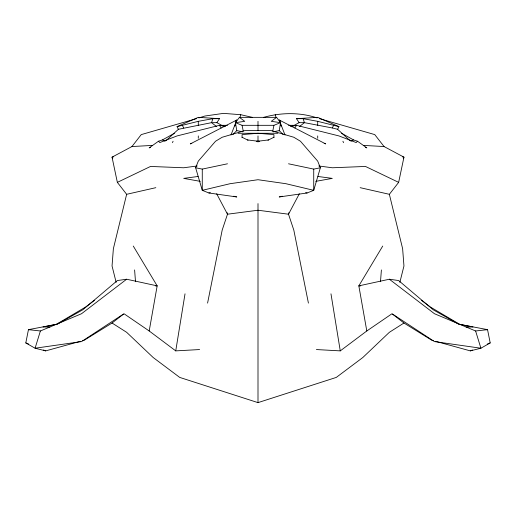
<?xml version="1.0" encoding="UTF-8"?>
<svg xmlns="http://www.w3.org/2000/svg" width="516" height="516" viewBox="0 0 516 516"><rect width="100%" height="100%" fill="white"/><g stroke="black" fill="none" stroke-linecap="round" stroke-linejoin="round"><path stroke-width="0.77" d="M380.492 281.704L381.395 269.939M199.621 349.551L175.737 350.88L185.025 293.823M283.097 134.489L279.227 130.619L280.556 122.66L276.576 117.351L239.424 117.351L235.444 122.66L236.773 130.619L232.903 134.489M175.737 350.88L149.195 330.975L157.161 285.864L133.276 246.061M80.335 341.328L45.705 350.88L35.088 348.229L25.8 342.921L28.451 329.653L56.315 324.345L85.508 307.091L94.428 300.409M207.58 303.111L222.177 230.136L227.485 214.211L227.13 212.676M272.745 131.212L273.925 125.317L280.556 122.66L271.268 121.331L276.576 117.351M399.855 282.349L403.957 265.959L402.628 248.712L389.361 194.313L398.649 182.367L403.957 157.161L384.052 146.544L374.764 134.605L319.417 118.635M288.87 212.676L288.515 214.211L293.823 230.136L308.42 303.111M196.583 118.635L141.236 134.605L131.948 146.544L112.043 157.161L117.351 182.367L126.639 194.313L113.372 248.712L112.043 265.959L116.145 282.349M233.735 196.209L236.773 196.964L208.909 192.984L202.272 190.333L195.635 167.771L198.292 161.14L215.54 141.236L222.177 137.256L244.732 130.619L271.268 130.619L293.823 137.256L300.46 141.236L317.708 161.14L320.365 167.771L313.728 190.333L307.091 192.984L279.227 196.964L282.265 196.209M239.869 117.648L240.753 114.7L252.511 117.416M155.587 285.961L157.161 285.864L126.639 279.227L81.528 313.728L40.396 330.975L35.088 348.229L81.528 341.592L123.988 313.728L149.195 330.975M234.877 126.072L235.586 123.795M236.057 122.279L236.773 120.009L190.333 143.893L191.836 143.345M216.591 126.568L211.56 122.66L216.868 122.66L219.519 118.68L212.889 118.68L211.56 122.66L178.388 129.297L166.004 140.649M231 135.005L236.773 120.009L235.619 121.047M172.467 142.668L173.079 141.236M403.267 158.612L403.957 157.161L402.377 156.825M291.54 126.749L299.132 122.66L304.44 122.66L332.304 127.968L333.633 125.317M349.996 140.649L337.612 129.297L338.941 126.639L317.708 117.351L296.481 118.68L299.132 122.66M299.338 193.771L288.515 214.211L258 210.231L227.485 214.211L216.662 193.771M294.888 127.968L296.481 125.317L338.941 135.927L356.188 142.564L357.517 141.236L366.805 147.873L365.328 147.279M382.724 246.061L358.839 285.864L366.805 330.975L340.263 350.88L316.379 349.551M299.409 126.568L304.44 122.66L303.111 118.68L296.481 118.68M82.644 340.689L84.179 340.263L112.043 323.016L123.356 314.218M174.408 133.276L162.469 139.907L158.483 141.236L149.195 147.873L150.672 147.279M366.805 330.975L392.012 313.728L434.472 341.592L480.912 348.229L490.2 342.921L487.549 329.653L459.685 324.345L430.492 307.091L421.572 300.409M433.356 340.689L431.821 340.263L403.957 323.016L389.361 332.304L362.819 357.517L336.284 377.415L258 402.628L179.716 377.415L153.181 357.517L126.639 332.304L112.043 323.016M57.192 324.254L82.857 309.748L117.351 280.556L126.639 279.227M267.952 140.242L273.925 137.256M350.88 141.236L353.531 139.907L357.517 141.236M117.351 182.367L150.524 166.449L183.696 167.771L197.228 165.971M178.388 129.297L177.059 126.639L198.292 117.351L219.519 118.68M435.665 341.328L470.295 350.88L472.508 349.996M487.252 344.101L490.2 342.921M198.86 117.919L204.923 116.029L223.499 113.372L240.753 114.7M225.421 126.491L219.519 125.317L177.059 135.927L159.812 142.564L158.483 141.236M177.059 126.639L198.292 121.331L212.889 118.68M470.295 350.88L480.912 348.229L475.604 330.975L434.472 313.728L389.361 279.227L358.839 285.864L360.413 285.961M263.489 117.416C280.949 112.443 299.841 112.178 317.14 117.919M126.639 194.313L155.832 187.676M113.623 156.825L112.043 157.161L112.733 158.612M195.635 167.771L202.272 169.1L227.485 163.791M290.579 126.491L296.481 125.317M273.332 131.799L279.227 130.619M288.515 163.791L313.728 169.1L320.365 167.771M208.909 192.984L210.38 192.687M56.315 324.345L43.047 326.996L50.013 326.996M315.702 181.355L332.304 178.388L317.972 176.478M198.028 176.478L183.696 178.388L200.298 181.355M268.617 139.907L258 141.236L247.383 139.907M475.604 330.975L487.549 329.653L485.956 329.653M131.948 146.544L152.646 145.396M222.177 125.317L227.485 125.317M239.424 117.351L244.732 121.331L235.444 122.66L242.075 125.317L273.925 125.317M288.515 125.317L293.823 125.317M238.095 133.276L277.905 133.276M256.407 141.236L259.593 141.236M465.987 326.996L472.953 326.996L459.685 324.345M30.044 329.653L28.451 329.653L40.396 330.975M363.354 145.396L384.052 146.544M318.772 165.971L332.304 167.771L365.476 166.449L398.649 182.367M389.361 279.227L398.649 280.556L433.143 309.748L458.808 324.254M303.111 118.68L317.708 121.331L338.941 126.639M236.773 130.619L242.668 131.799M305.62 192.687L307.091 192.984M360.168 187.676L389.361 194.313M332.304 127.968L337.612 129.297M324.164 143.345L325.667 143.893L279.227 120.009L279.943 122.279M25.8 342.921L28.748 344.101M43.492 349.996L45.705 350.88M242.075 137.256L248.048 140.242M162.469 139.907L165.12 141.236M216.868 122.66L224.46 126.749M341.592 133.276L353.531 139.907M392.644 314.218L403.957 323.016M280.382 121.047L279.227 120.009L285 135.005M219.519 125.317L221.112 127.968M182.367 125.317L183.696 127.968M342.921 141.236L343.533 142.668M280.414 123.795L281.123 126.072M275.247 114.7L276.131 117.648M242.075 125.317L243.255 131.212M330.975 293.823L340.263 350.88M134.605 269.939L135.508 281.704M317.708 121.331L317.708 125.317M317.708 135.927L317.708 138.282M313.728 169.1L313.728 190.333L285.864 183.696L258 179.716L230.136 183.696L202.272 190.333L202.272 169.1M273.925 137.637L273.925 134.605L258 133.276L242.075 134.605L242.075 137.637M258 121.331L258 130.477M258 135.927L258 141.997M258 203.601L258 402.628M198.292 121.331L198.292 125.317M198.292 135.927L198.292 138.282"/></g></svg>
